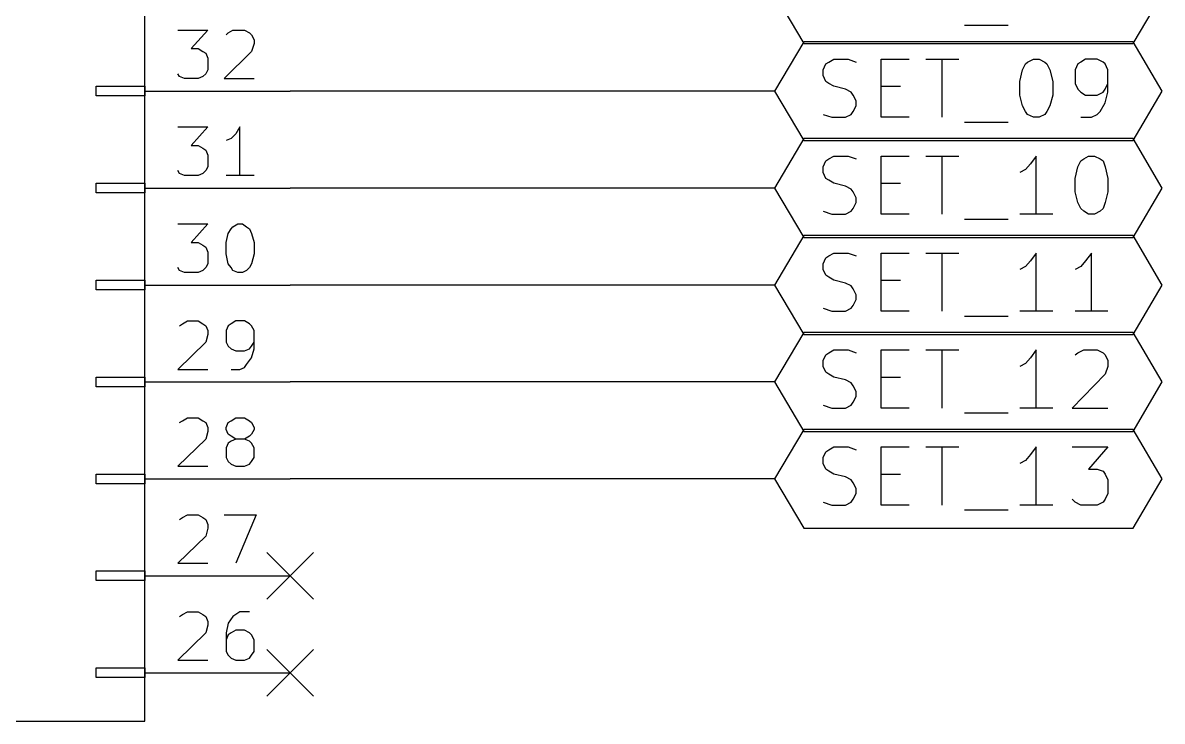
# Model space of a CAD drawing. Extents: x 10 to 287, y -200 to -10.
# Drawn here: x 160.63 to 190.5, y -100.33 to -82.03 of the extents above; entities that cross this region are included whole.
import ezdxf

# ---------------------------------------------------------------- set-up
doc = ezdxf.new("R2010")
doc.units = 0
doc.header["$MEASUREMENT"] = 0
for name, color, linetype in [('BLUE2', 5, 'CONTINUOUS'), ('GREEN2', 3, 'CONTINUOUS'), ('LYELLOW', 51, 'CONTINUOUS'), ('RED2', 1, 'CONTINUOUS')]:
    doc.layers.add(name, color=color, linetype=linetype)

msp = doc.modelspace()

# ---------------------------------------------------------------- linework, layer by layer
at = {"layer": 'BLUE2', "linetype": 'CONTINUOUS'}
for p, q in [((167.03, -95.9104), (168.25, -97.1296)), ((168.25, -95.9104), (167.03, -97.1296)), ((167.03, -98.4504), (168.25, -99.6696)), ((168.25, -98.4504), (167.03, -99.6696))]:
    msp.add_line(p, q, dxfattribs=at)
at = {"layer": 'GREEN2', "linetype": 'CONTINUOUS'}
for p, q in [((180.34, -83.82), (167.64, -83.82)), ((180.34, -86.36), (167.64, -86.36)), ((180.34, -88.9), (167.64, -88.9)), ((180.34, -91.44), (167.64, -91.44)), ((180.34, -93.98), (167.64, -93.98))]:
    msp.add_line(p, q, dxfattribs=at)
at = {"layer": 'LYELLOW', "linetype": 'CONTINUOUS'}
for p, q in [((163.83, -100.33), (163.83, -36.83)), ((158.75, -100.33), (163.83, -100.33))]:
    msp.add_line(p, q, dxfattribs=at)
at = {"layer": 'RED2', "linetype": 'CONTINUOUS'}
for p, q in [((163.83, -100.33), (163.83, -36.83)), ((180.34, -81.28), (181.102, -82.5754)), ((189.738, -82.5754), (190.5, -81.28)), ((185.318, -82.0928), (186.461, -82.0928)), ((164.694, -82.2198), (165.481, -82.2198)), ((165.481, -82.2198), (165.049, -82.7024)), ((165.964, -82.3468), (166.014, -82.296)), ((166.014, -82.296), (166.141, -82.2198)), ((166.141, -82.2198), (166.446, -82.2198)), ((166.446, -82.2198), (166.573, -82.296)), ((166.573, -82.296), (166.624, -82.3468)), ((166.624, -82.3468), (166.7, -82.4738)), ((165.049, -82.7024), (165.227, -82.7024)), ((165.227, -82.7024), (165.354, -82.7786)), ((166.7, -82.5754), (166.624, -82.7786)), ((166.7, -82.4738), (166.7, -82.5754)), ((181.102, -82.5246), (180.34, -83.82)), ((189.738, -82.5246), (181.102, -82.5246)), ((181.102, -82.5754), (189.738, -82.5754)), ((190.5, -83.82), (189.738, -82.5246)), ((165.354, -82.7786), (165.43, -82.8294)), ((165.43, -82.8294), (165.481, -82.9564)), ((165.481, -82.9564), (165.481, -83.2612)), ((166.624, -82.7786), (165.913, -83.4898)), ((181.762, -83.058), (181.889, -82.9818)), ((181.889, -82.9818), (182.27, -82.9818)), ((182.27, -82.9818), (182.474, -83.058)), ((183.134, -84.5058), (183.134, -82.9818)), ((183.134, -82.9818), (183.871, -82.9818)), ((184.302, -82.9818), (185.166, -82.9818)), ((184.734, -84.5058), (184.734, -82.9818)), ((186.969, -83.058), (187.122, -82.9818)), ((187.122, -82.9818), (187.274, -82.9818)), ((187.274, -82.9818), (187.427, -83.058)), ((188.493, -82.9818), (188.366, -83.058)), ((188.798, -82.9818), (188.493, -82.9818)), ((188.951, -83.058), (188.798, -82.9818)), ((165.481, -83.2612), (165.43, -83.3628)), ((181.61, -83.2612), (181.686, -83.1088)), ((181.61, -83.4136), (181.61, -83.2612)), ((181.686, -83.1088), (181.762, -83.058)), ((186.766, -83.566), (186.842, -83.2612)), ((186.842, -83.2612), (186.919, -83.1088)), ((186.919, -83.1088), (186.969, -83.058)), ((187.427, -83.058), (187.477, -83.1088)), ((187.477, -83.1088), (187.554, -83.2612)), ((187.554, -83.2612), (187.63, -83.566)), ((188.29, -83.1088), (188.214, -83.2612)), ((188.214, -83.2612), (188.214, -83.6168)), ((188.366, -83.058), (188.29, -83.1088)), ((189.001, -83.1088), (188.951, -83.058)), ((189.078, -83.2612), (189.001, -83.1088)), ((189.078, -83.8454), (189.078, -83.2612)), ((164.744, -83.439), (164.694, -83.3628)), ((164.871, -83.4898), (164.744, -83.439)), ((165.227, -83.4898), (164.871, -83.4898)), ((165.354, -83.439), (165.227, -83.4898)), ((165.43, -83.3628), (165.354, -83.439)), ((165.913, -83.4898), (166.7, -83.4898)), ((181.686, -83.566), (181.61, -83.4136)), ((181.762, -83.6168), (181.686, -83.566)), ((181.889, -83.693), (181.762, -83.6168)), ((186.766, -83.9216), (186.766, -83.566)), ((187.63, -83.566), (187.63, -83.9216)), ((188.214, -83.6168), (188.29, -83.7692)), ((189.001, -83.7692), (189.078, -83.6168)), ((162.56, -83.947), (162.56, -83.693)), ((162.56, -83.693), (163.83, -83.693)), ((163.83, -83.693), (163.83, -83.947)), ((163.83, -83.82), (167.64, -83.82)), ((180.34, -83.82), (181.102, -85.1154)), ((182.194, -83.7692), (181.889, -83.693)), ((182.347, -83.8454), (182.194, -83.7692)), ((182.397, -83.9216), (182.347, -83.8454)), ((182.474, -84.074), (182.397, -83.9216)), ((183.134, -83.693), (183.642, -83.693)), ((186.842, -84.201), (186.766, -83.9216)), ((187.63, -83.9216), (187.554, -84.201)), ((188.29, -83.7692), (188.366, -83.8454)), ((188.366, -83.8454), (188.493, -83.9216)), ((188.493, -83.9216), (188.798, -83.9216)), ((188.798, -83.9216), (188.951, -83.8454)), ((188.951, -83.8454), (189.001, -83.7692)), ((189.001, -84.1248), (189.078, -83.8454)), ((189.738, -85.1154), (190.5, -83.82)), ((163.83, -83.947), (162.56, -83.947)), ((182.397, -84.3534), (182.474, -84.201)), ((182.474, -84.201), (182.474, -84.074)), ((186.919, -84.3534), (186.842, -84.201)), ((187.554, -84.201), (187.477, -84.3534)), ((188.874, -84.3534), (189.001, -84.1248)), ((181.61, -84.4296), (181.839, -84.5058)), ((181.839, -84.5058), (182.194, -84.5058)), ((182.194, -84.5058), (182.347, -84.4296)), ((182.347, -84.4296), (182.397, -84.3534)), ((183.871, -84.5058), (183.134, -84.5058)), ((186.969, -84.4296), (186.919, -84.3534)), ((187.122, -84.5058), (186.969, -84.4296)), ((187.274, -84.5058), (187.122, -84.5058)), ((187.427, -84.4296), (187.274, -84.5058)), ((187.477, -84.3534), (187.427, -84.4296)), ((188.366, -84.5058), (188.646, -84.5058)), ((188.646, -84.5058), (188.798, -84.4296)), ((188.798, -84.4296), (188.874, -84.3534)), ((164.694, -84.7598), (165.481, -84.7598)), ((165.481, -84.7598), (165.049, -85.2424)), ((166.319, -84.7598), (166.218, -84.9376)), ((166.319, -86.0298), (166.319, -84.7598)), ((185.318, -84.6328), (186.461, -84.6328)), ((166.091, -85.0646), (165.964, -85.1154)), ((166.218, -84.9376), (166.091, -85.0646)), ((181.102, -85.0646), (180.34, -86.36)), ((189.738, -85.0646), (181.102, -85.0646)), ((181.102, -85.1154), (189.738, -85.1154)), ((190.5, -86.36), (189.738, -85.0646)), ((165.049, -85.2424), (165.227, -85.2424)), ((165.227, -85.2424), (165.354, -85.3186)), ((165.354, -85.3186), (165.43, -85.3694)), ((165.43, -85.3694), (165.481, -85.4964)), ((165.481, -85.4964), (165.481, -85.8012)), ((181.61, -85.8012), (181.686, -85.6488)), ((181.686, -85.6488), (181.762, -85.598)), ((181.762, -85.598), (181.889, -85.5218)), ((181.889, -85.5218), (182.27, -85.5218)), ((182.27, -85.5218), (182.474, -85.598)), ((183.134, -87.0458), (183.134, -85.5218)), ((183.134, -85.5218), (183.871, -85.5218)), ((184.302, -85.5218), (185.166, -85.5218)), ((184.734, -87.0458), (184.734, -85.5218)), ((187.198, -85.5218), (187.046, -85.725)), ((187.198, -87.0458), (187.198, -85.5218)), ((188.29, -85.8012), (188.366, -85.6488)), ((188.366, -85.6488), (188.443, -85.598)), ((188.443, -85.598), (188.57, -85.5218)), ((188.57, -85.5218), (188.722, -85.5218)), ((188.722, -85.5218), (188.874, -85.598)), ((188.874, -85.598), (188.951, -85.6488)), ((188.951, -85.6488), (189.001, -85.8012)), ((164.744, -85.979), (164.694, -85.9028)), ((164.871, -86.0298), (164.744, -85.979)), ((165.354, -85.979), (165.227, -86.0298)), ((165.43, -85.9028), (165.354, -85.979)), ((165.481, -85.8012), (165.43, -85.9028)), ((181.61, -85.9536), (181.61, -85.8012)), ((181.686, -86.106), (181.61, -85.9536)), ((186.919, -85.8774), (186.766, -85.9536)), ((187.046, -85.725), (186.919, -85.8774)), ((188.214, -86.106), (188.29, -85.8012)), ((189.001, -85.8012), (189.078, -86.106)), ((162.56, -86.487), (162.56, -86.233)), ((162.56, -86.233), (163.83, -86.233)), ((163.83, -86.233), (163.83, -86.487)), ((165.227, -86.0298), (164.871, -86.0298)), ((166.7, -86.0298), (165.964, -86.0298)), ((181.762, -86.1568), (181.686, -86.106)), ((181.889, -86.233), (181.762, -86.1568)), ((182.194, -86.3092), (181.889, -86.233)), ((182.347, -86.3854), (182.194, -86.3092)), ((183.134, -86.233), (183.642, -86.233)), ((188.214, -86.4616), (188.214, -86.106)), ((189.078, -86.106), (189.078, -86.4616)), ((163.83, -86.487), (162.56, -86.487)), ((163.83, -86.36), (167.64, -86.36)), ((180.34, -86.36), (181.102, -87.6554)), ((182.397, -86.4616), (182.347, -86.3854)), ((182.474, -86.614), (182.397, -86.4616)), ((188.29, -86.741), (188.214, -86.4616)), ((189.078, -86.4616), (189.001, -86.741)), ((189.738, -87.6554), (190.5, -86.36)), ((182.347, -86.9696), (182.397, -86.8934)), ((182.397, -86.8934), (182.474, -86.741)), ((182.474, -86.741), (182.474, -86.614)), ((188.366, -86.8934), (188.29, -86.741)), ((188.443, -86.9696), (188.366, -86.8934)), ((188.951, -86.8934), (188.874, -86.9696)), ((189.001, -86.741), (188.951, -86.8934)), ((181.61, -86.9696), (181.839, -87.0458)), ((181.839, -87.0458), (182.194, -87.0458)), ((182.194, -87.0458), (182.347, -86.9696)), ((183.871, -87.0458), (183.134, -87.0458)), ((185.318, -87.1728), (186.461, -87.1728)), ((187.63, -87.0458), (186.766, -87.0458)), ((188.57, -87.0458), (188.443, -86.9696)), ((188.722, -87.0458), (188.57, -87.0458)), ((188.874, -86.9696), (188.722, -87.0458)), ((164.694, -87.2998), (165.481, -87.2998)), ((165.481, -87.2998), (165.049, -87.7824)), ((166.014, -87.5538), (166.091, -87.4268)), ((166.091, -87.4268), (166.141, -87.376)), ((166.141, -87.376), (166.268, -87.2998)), ((166.268, -87.2998), (166.395, -87.2998)), ((166.395, -87.2998), (166.497, -87.376)), ((166.497, -87.376), (166.573, -87.4268)), ((166.573, -87.4268), (166.624, -87.5538)), ((165.049, -87.7824), (165.227, -87.7824)), ((165.227, -87.7824), (165.354, -87.8586)), ((165.964, -87.7824), (166.014, -87.5538)), ((165.964, -88.0872), (165.964, -87.7824)), ((166.624, -87.5538), (166.7, -87.7824)), ((166.7, -87.7824), (166.7, -88.0872)), ((181.102, -87.6046), (180.34, -88.9)), ((189.738, -87.6046), (181.102, -87.6046)), ((181.102, -87.6554), (189.738, -87.6554)), ((190.5, -88.9), (189.738, -87.6046)), ((165.354, -87.8586), (165.43, -87.9094)), ((165.43, -87.9094), (165.481, -88.0364)), ((165.481, -88.0364), (165.481, -88.3412)), ((166.014, -88.3412), (165.964, -88.0872)), ((166.7, -88.0872), (166.624, -88.3412)), ((181.762, -88.138), (181.889, -88.0618)), ((181.889, -88.0618), (182.27, -88.0618)), ((182.27, -88.0618), (182.474, -88.138)), ((183.134, -89.5858), (183.134, -88.0618)), ((183.134, -88.0618), (183.871, -88.0618)), ((184.302, -88.0618), (185.166, -88.0618)), ((184.734, -89.5858), (184.734, -88.0618)), ((187.198, -88.0618), (187.046, -88.265)), ((187.198, -89.5858), (187.198, -88.0618)), ((188.646, -88.0618), (188.493, -88.265)), ((188.646, -89.5858), (188.646, -88.0618)), ((165.481, -88.3412), (165.43, -88.4428)), ((166.091, -88.4428), (166.014, -88.3412)), ((166.624, -88.3412), (166.573, -88.4428)), ((181.61, -88.3412), (181.686, -88.1888)), ((181.61, -88.4936), (181.61, -88.3412)), ((181.686, -88.1888), (181.762, -88.138)), ((187.046, -88.265), (186.919, -88.4174)), ((188.493, -88.265), (188.366, -88.4174)), ((164.744, -88.519), (164.694, -88.4428)), ((164.871, -88.5698), (164.744, -88.519)), ((165.227, -88.5698), (164.871, -88.5698)), ((165.354, -88.519), (165.227, -88.5698)), ((165.43, -88.4428), (165.354, -88.519)), ((166.141, -88.519), (166.091, -88.4428)), ((166.268, -88.5698), (166.141, -88.519)), ((166.395, -88.5698), (166.268, -88.5698)), ((166.497, -88.519), (166.395, -88.5698)), ((166.573, -88.4428), (166.497, -88.519)), ((181.686, -88.646), (181.61, -88.4936)), ((181.762, -88.6968), (181.686, -88.646)), ((181.889, -88.773), (181.762, -88.6968)), ((186.919, -88.4174), (186.766, -88.4936)), ((188.366, -88.4174), (188.214, -88.4936)), ((162.56, -89.027), (162.56, -88.773)), ((162.56, -88.773), (163.83, -88.773)), ((163.83, -88.773), (163.83, -89.027)), ((163.83, -88.9), (167.64, -88.9)), ((180.34, -88.9), (181.102, -90.1954)), ((182.194, -88.8492), (181.889, -88.773)), ((182.347, -88.9254), (182.194, -88.8492)), ((182.397, -89.0016), (182.347, -88.9254)), ((182.474, -89.154), (182.397, -89.0016)), ((183.134, -88.773), (183.642, -88.773)), ((189.738, -90.1954), (190.5, -88.9)), ((163.83, -89.027), (162.56, -89.027)), ((182.397, -89.4334), (182.474, -89.281)), ((182.474, -89.281), (182.474, -89.154)), ((181.61, -89.5096), (181.839, -89.5858)), ((181.839, -89.5858), (182.194, -89.5858)), ((182.194, -89.5858), (182.347, -89.5096)), ((182.347, -89.5096), (182.397, -89.4334)), ((183.871, -89.5858), (183.134, -89.5858)), ((187.63, -89.5858), (186.766, -89.5858)), ((189.078, -89.5858), (188.214, -89.5858)), ((164.821, -89.916), (164.948, -89.8398)), ((164.948, -89.8398), (165.227, -89.8398)), ((165.227, -89.8398), (165.354, -89.916)), ((166.218, -89.8398), (166.091, -89.916)), ((166.446, -89.8398), (166.218, -89.8398)), ((166.573, -89.916), (166.446, -89.8398)), ((185.318, -89.7128), (186.461, -89.7128)), ((164.744, -89.9668), (164.821, -89.916)), ((165.354, -89.916), (165.43, -89.9668)), ((165.43, -89.9668), (165.481, -90.0938)), ((165.481, -90.1954), (165.43, -90.3986)), ((165.481, -90.0938), (165.481, -90.1954)), ((166.014, -89.9668), (165.964, -90.0938)), ((165.964, -90.0938), (165.964, -90.3986)), ((166.091, -89.916), (166.014, -89.9668)), ((166.624, -89.9668), (166.573, -89.916)), ((166.7, -90.0938), (166.624, -89.9668)), ((166.7, -90.5764), (166.7, -90.0938)), ((181.102, -90.1446), (180.34, -91.44)), ((189.738, -90.1446), (181.102, -90.1446)), ((181.102, -90.1954), (189.738, -90.1954)), ((190.5, -91.44), (189.738, -90.1446)), ((165.43, -90.3986), (164.694, -91.1098)), ((165.964, -90.3986), (166.014, -90.5002)), ((166.624, -90.5002), (166.7, -90.3986)), ((166.014, -90.5002), (166.091, -90.5764)), ((166.091, -90.5764), (166.218, -90.6272)), ((166.218, -90.6272), (166.446, -90.6272)), ((166.446, -90.6272), (166.573, -90.5764)), ((166.573, -90.5764), (166.624, -90.5002)), ((166.624, -90.805), (166.7, -90.5764)), ((181.61, -90.8812), (181.686, -90.7288)), ((181.686, -90.7288), (181.762, -90.678)), ((181.762, -90.678), (181.889, -90.6018)), ((181.889, -90.6018), (182.27, -90.6018)), ((182.27, -90.6018), (182.474, -90.678)), ((183.134, -92.1258), (183.134, -90.6018)), ((183.134, -90.6018), (183.871, -90.6018)), ((184.302, -90.6018), (185.166, -90.6018)), ((184.734, -92.1258), (184.734, -90.6018)), ((187.198, -90.6018), (187.046, -90.805)), ((187.198, -92.1258), (187.198, -90.6018)), ((188.214, -90.7288), (188.29, -90.678)), ((188.29, -90.678), (188.443, -90.6018)), ((188.443, -90.6018), (188.798, -90.6018)), ((188.798, -90.6018), (188.951, -90.678)), ((188.951, -90.678), (189.001, -90.7288)), ((189.001, -90.7288), (189.078, -90.8812)), ((166.319, -91.1098), (166.446, -91.059)), ((166.446, -91.059), (166.497, -90.9828)), ((166.497, -90.9828), (166.624, -90.805)), ((181.61, -91.0336), (181.61, -90.8812)), ((181.686, -91.186), (181.61, -91.0336)), ((186.919, -90.9574), (186.766, -91.0336)), ((187.046, -90.805), (186.919, -90.9574)), ((189.078, -91.0336), (189.001, -91.2368)), ((189.078, -90.8812), (189.078, -91.0336)), ((162.56, -91.567), (162.56, -91.313)), ((162.56, -91.313), (163.83, -91.313)), ((163.83, -91.313), (163.83, -91.567)), ((164.694, -91.1098), (165.481, -91.1098)), ((166.091, -91.1098), (166.319, -91.1098)), ((181.762, -91.2368), (181.686, -91.186)), ((181.889, -91.313), (181.762, -91.2368)), ((182.194, -91.3892), (181.889, -91.313)), ((182.347, -91.4654), (182.194, -91.3892)), ((183.134, -91.313), (183.642, -91.313)), ((189.001, -91.2368), (188.138, -92.1258)), ((163.83, -91.567), (162.56, -91.567)), ((163.83, -91.44), (167.64, -91.44)), ((180.34, -91.44), (181.102, -92.7354)), ((182.397, -91.5416), (182.347, -91.4654)), ((182.474, -91.694), (182.397, -91.5416)), ((189.738, -92.7354), (190.5, -91.44)), ((182.347, -92.0496), (182.397, -91.9734)), ((182.397, -91.9734), (182.474, -91.821)), ((182.474, -91.821), (182.474, -91.694)), ((181.61, -92.0496), (181.839, -92.1258)), ((181.839, -92.1258), (182.194, -92.1258)), ((182.194, -92.1258), (182.347, -92.0496)), ((183.871, -92.1258), (183.134, -92.1258)), ((185.318, -92.2528), (186.461, -92.2528)), ((187.63, -92.1258), (186.766, -92.1258)), ((188.138, -92.1258), (189.078, -92.1258)), ((164.744, -92.5068), (164.821, -92.456)), ((164.821, -92.456), (164.948, -92.3798)), ((164.948, -92.3798), (165.227, -92.3798)), ((165.227, -92.3798), (165.354, -92.456)), ((165.354, -92.456), (165.43, -92.5068)), ((165.43, -92.5068), (165.481, -92.6338)), ((165.964, -92.6338), (166.014, -92.5068)), ((166.014, -92.5068), (166.091, -92.456)), ((166.091, -92.456), (166.218, -92.3798)), ((166.218, -92.3798), (166.446, -92.3798)), ((166.446, -92.3798), (166.573, -92.456)), ((166.573, -92.456), (166.624, -92.5068)), ((166.624, -92.5068), (166.7, -92.6338)), ((165.481, -92.7354), (165.43, -92.9386)), ((165.481, -92.6338), (165.481, -92.7354)), ((165.964, -92.6846), (165.964, -92.6338)), ((166.014, -92.8116), (165.964, -92.6846)), ((166.091, -92.8624), (166.014, -92.8116)), ((166.218, -92.9386), (166.091, -92.8624)), ((166.573, -92.8624), (166.446, -92.9386)), ((166.624, -92.8116), (166.573, -92.8624)), ((166.7, -92.6846), (166.624, -92.8116)), ((166.7, -92.6338), (166.7, -92.6846)), ((181.102, -92.6846), (180.34, -93.98)), ((189.738, -92.6846), (181.102, -92.6846)), ((181.102, -92.7354), (189.738, -92.7354)), ((190.5, -93.98), (189.738, -92.6846)), ((165.43, -92.9386), (164.694, -93.6498)), ((166.014, -93.0402), (165.964, -93.1672)), ((165.964, -93.1672), (165.964, -93.4212)), ((166.091, -92.9894), (166.014, -93.0402)), ((166.218, -92.9386), (166.091, -92.9894)), ((166.446, -92.9386), (166.218, -92.9386)), ((166.573, -92.9894), (166.446, -92.9386)), ((166.624, -93.0402), (166.573, -92.9894)), ((166.7, -93.1672), (166.624, -93.0402)), ((166.7, -93.4212), (166.7, -93.1672)), ((181.762, -93.218), (181.889, -93.1418)), ((181.889, -93.1418), (182.27, -93.1418)), ((182.27, -93.1418), (182.474, -93.218)), ((183.134, -94.6658), (183.134, -93.1418)), ((183.134, -93.1418), (183.871, -93.1418)), ((184.302, -93.1418), (185.166, -93.1418)), ((184.734, -94.6658), (184.734, -93.1418)), ((187.198, -93.1418), (187.046, -93.345)), ((187.198, -94.6658), (187.198, -93.1418)), ((188.138, -93.1418), (189.078, -93.1418)), ((189.078, -93.1418), (188.57, -93.726)), ((165.964, -93.4212), (166.014, -93.5228)), ((166.624, -93.5228), (166.7, -93.4212)), ((181.61, -93.4212), (181.686, -93.2688)), ((181.61, -93.5736), (181.61, -93.4212)), ((181.686, -93.2688), (181.762, -93.218)), ((187.046, -93.345), (186.919, -93.4974)), ((164.694, -93.6498), (165.481, -93.6498)), ((166.014, -93.5228), (166.091, -93.599)), ((166.091, -93.599), (166.218, -93.6498)), ((166.218, -93.6498), (166.446, -93.6498)), ((166.446, -93.6498), (166.573, -93.599)), ((166.573, -93.599), (166.624, -93.5228)), ((181.686, -93.726), (181.61, -93.5736)), ((181.762, -93.7768), (181.686, -93.726)), ((181.889, -93.853), (181.762, -93.7768)), ((186.919, -93.4974), (186.766, -93.5736)), ((188.57, -93.726), (188.798, -93.726)), ((188.798, -93.726), (188.951, -93.7768)), ((188.951, -93.7768), (189.001, -93.853)), ((162.56, -94.107), (162.56, -93.853)), ((162.56, -93.853), (163.83, -93.853)), ((163.83, -93.853), (163.83, -94.107)), ((163.83, -93.98), (167.64, -93.98)), ((180.34, -93.98), (181.102, -95.2754)), ((182.194, -93.9292), (181.889, -93.853)), ((182.347, -94.0054), (182.194, -93.9292)), ((182.397, -94.0816), (182.347, -94.0054)), ((183.134, -93.853), (183.642, -93.853)), ((189.001, -93.853), (189.078, -94.0054)), ((189.078, -94.0054), (189.078, -94.361)), ((189.738, -95.2754), (190.5, -93.98)), ((163.83, -94.107), (162.56, -94.107)), ((182.474, -94.234), (182.397, -94.0816)), ((182.397, -94.5134), (182.474, -94.361)), ((182.474, -94.361), (182.474, -94.234)), ((189.078, -94.361), (189.001, -94.5134)), ((181.61, -94.5896), (181.839, -94.6658)), ((181.839, -94.6658), (182.194, -94.6658)), ((182.194, -94.6658), (182.347, -94.5896)), ((182.347, -94.5896), (182.397, -94.5134)), ((183.871, -94.6658), (183.134, -94.6658)), ((187.63, -94.6658), (186.766, -94.6658)), ((188.214, -94.5896), (188.138, -94.5134)), ((188.366, -94.6658), (188.214, -94.5896)), ((188.798, -94.6658), (188.366, -94.6658)), ((188.951, -94.5896), (188.798, -94.6658)), ((189.001, -94.5134), (188.951, -94.5896)), ((164.821, -94.996), (164.948, -94.9198)), ((164.948, -94.9198), (165.227, -94.9198)), ((165.227, -94.9198), (165.354, -94.996)), ((165.913, -94.9198), (166.751, -94.9198)), ((166.751, -94.9198), (166.218, -96.1898)), ((185.318, -94.7928), (186.461, -94.7928)), ((164.744, -95.0468), (164.821, -94.996)), ((165.354, -94.996), (165.43, -95.0468)), ((165.43, -95.0468), (165.481, -95.1738)), ((165.481, -95.1738), (165.481, -95.2754)), ((165.43, -95.4786), (164.694, -96.1898)), ((165.481, -95.2754), (165.43, -95.4786)), ((181.102, -95.2754), (189.738, -95.2754)), ((162.56, -96.647), (162.56, -96.393)), ((162.56, -96.393), (163.83, -96.393)), ((163.83, -96.393), (163.83, -96.647)), ((164.694, -96.1898), (165.481, -96.1898)), ((163.83, -96.647), (162.56, -96.647)), ((163.83, -96.52), (167.64, -96.52)), ((164.744, -97.5868), (164.821, -97.536)), ((164.821, -97.536), (164.948, -97.4598)), ((164.948, -97.4598), (165.227, -97.4598)), ((165.227, -97.4598), (165.354, -97.536)), ((165.354, -97.536), (165.43, -97.5868)), ((165.43, -97.5868), (165.481, -97.7138)), ((166.141, -97.5868), (166.014, -97.7646)), ((166.218, -97.536), (166.141, -97.5868)), ((166.319, -97.4598), (166.218, -97.536)), ((166.573, -97.4598), (166.319, -97.4598)), ((165.481, -97.8154), (165.43, -98.0186)), ((165.481, -97.7138), (165.481, -97.8154)), ((166.014, -97.7646), (165.964, -98.0186)), ((166.218, -97.9424), (166.091, -98.0186)), ((166.446, -97.9424), (166.218, -97.9424)), ((166.573, -98.0186), (166.446, -97.9424)), ((165.43, -98.0186), (164.694, -98.7298)), ((165.964, -98.0186), (165.964, -98.5012)), ((166.014, -98.0694), (165.964, -98.1964)), ((166.091, -98.0186), (166.014, -98.0694)), ((166.624, -98.0694), (166.573, -98.0186)), ((166.7, -98.1964), (166.624, -98.0694)), ((166.7, -98.5012), (166.7, -98.1964)), ((165.964, -98.5012), (166.014, -98.6028)), ((166.624, -98.6028), (166.7, -98.5012)), ((164.694, -98.7298), (165.481, -98.7298)), ((166.014, -98.6028), (166.091, -98.679)), ((166.091, -98.679), (166.218, -98.7298)), ((166.218, -98.7298), (166.446, -98.7298)), ((166.446, -98.7298), (166.573, -98.679)), ((166.573, -98.679), (166.624, -98.6028)), ((162.56, -99.187), (162.56, -98.933)), ((162.56, -98.933), (163.83, -98.933)), ((163.83, -98.933), (163.83, -99.187)), ((163.83, -99.06), (167.64, -99.06)), ((163.83, -99.187), (162.56, -99.187)), ((158.75, -100.33), (163.83, -100.33))]:
    msp.add_line(p, q, dxfattribs=at)

doc.saveas('drawing.dxf')
